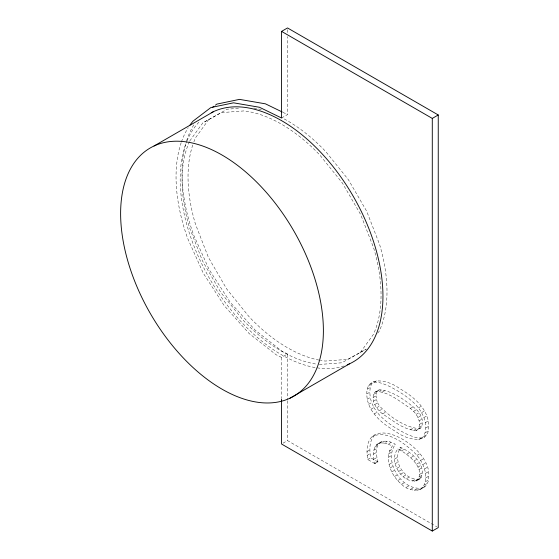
<?xml version="1.0" encoding="UTF-8"?>
<svg xmlns="http://www.w3.org/2000/svg" width="559" height="559" viewBox="0 0 559 559"><rect width="100%" height="100%" fill="white"/><g stroke="black" fill="none" stroke-linecap="round" stroke-linejoin="round"><path stroke-width="0.42" stroke-dasharray="2.79 2.1" d="M374.956 463.67L367.689 459.477C359.423 405.897 431.737 445.188 428.739 476.184C429.585 491.689 410.404 494.03 401.565 484.248C390.951 475.702 383.383 458.149 392.369 446.019L395.353 444.3C379.952 434.902 368.64 448.206 374.956 463.67L377.933 461.951C376.417 455.487 374.355 445.816 381.315 441.771M423.415 487.734C402.759 492.521 382.81 461.475 395.353 444.3M377.933 461.951L370.666 457.758C369.429 450.079 368.877 440.639 375.033 434.881M416.217 481.04C427.754 469.881 407.567 453.146 397.77 449.094C386.968 462.118 405.408 489.181 420.661 478.427C427.46 464.934 411.704 452.483 400.747 447.375L397.77 449.094M420.438 489.453C430.849 480.733 424.239 464.159 417.063 455.34C406.798 444.768 387.513 429.13 372.049 436.6M366.816 393.934C366.292 374.285 389.574 380.784 399.308 388.351C413.255 396.415 428.683 408.573 428.739 426.251C429.277 445.935 405.995 439.416 396.254 431.834C382.279 423.785 366.837 411.627 366.816 393.934L369.792 392.215L370.24 387.485L371.574 383.963L373.803 381.65M421.772 438.549C430.856 428.026 423.1 411.627 414.289 403.284C406.959 396.24 398.246 390.846 389.211 386.276C383.558 383.949 376.899 380.448 370.827 383.369M373.091 397.554L373.468 394.451L374.593 392.432L379.435 389.7C393.522 391 405.869 400.915 416.574 409.607C421.06 414.128 424.581 421.772 420.962 427.754L416.12 430.493C403.451 429.92 392.893 420.375 382.538 413.919C377.598 409.845 373.049 404.297 373.091 397.554L376.067 395.835L376.445 392.732L377.57 390.713M416.12 430.493L417.985 429.473C422.297 421.905 416.413 413.052 410.383 408.349C399.978 401.676 389.295 392.083 376.459 391.419L374.593 392.432M419.194 479.322C403.94 480.258 391.559 460.406 400.747 447.375M189.794 140.91L202.861 122.861L227.247 109.194L239.385 108.278M208.821 119.416L195.748 137.472A137.43 79.343 60 0 0 193.875 141.895M319.287 364.489L341.828 362.784L360.262 352.554L373.328 334.506A137.43 79.343 60 0 0 373.615 247.819L360.709 214.656L342.415 183.072L319.972 155.206A142.272 82.145 60 0 0 243.836 110.927L221.294 112.632L202.861 122.861M377.779 333.15L379.281 331.068A137.43 79.343 60 0 0 379.568 244.381L366.669 211.218L348.369 179.635L325.932 151.768A142.272 82.145 60 0 0 282.281 117.928M281.561 118.005L287.515 114.567L287.515 36.614M181.165 142.706A145.92 84.248 60 0 0 187.6 238.253L203.245 273.148L224.215 305.626L249.09 333.478L276.181 354.797L281.561 357.411L287.515 353.973L287.515 399.881M360.262 352.554L366.215 349.116L347.782 359.346L325.247 361.051A142.272 82.145 60 0 1 320.398 360.352M373.943 382.265L376.92 380.546M368.598 385.682L371.574 383.963M367.263 389.204L370.24 387.485M283.05 443.168L287.515 440.59L436.74 526.739M376.459 391.419L379.435 389.7M373.468 394.451L376.445 392.732M379.058 391.342L382.042 389.623M367.27 399.238L370.247 397.519L369.792 392.215M382.244 392.097L385.221 390.378M373.482 401.201L376.459 399.482L376.067 395.835M368.633 404.346L371.609 402.627L370.247 397.519M374.67 404.597L377.646 402.878L376.459 399.482M370.896 409.265L373.88 407.539L371.609 402.627M376.584 407.784L379.561 406.065C389.93 416.895 404.073 426.894 419.096 428.774L420.962 427.754M379.177 410.816L382.153 409.097M374.076 413.981L377.059 412.262C384.871 421.779 395.534 428.376 406.379 433.924C412.025 436.251 418.691 439.779 424.749 436.831M382.538 413.919L385.521 412.2M410.383 408.349L413.36 406.631M418.425 407.874L421.402 406.155M413.597 411.326L416.574 409.607M416.141 414.359L419.117 412.64M421.633 412.619L424.616 410.893M417.985 417.482L420.962 415.763M376.193 444.943L379.17 443.224M423.932 417.545L426.908 415.826M419.11 420.787L422.094 419.068M378.338 443.49L381.056 442.868L384.033 441.149M366.893 451.595L369.869 449.876M374.656 447.207L377.639 445.488M381.056 442.868L384.299 443.084L387.275 441.365M373.74 450.288L376.717 448.57M419.488 424.344L422.464 422.625M410.25 429.822L413.227 428.103M367.06 455.424L370.037 453.705M384.299 443.084L388.072 444.132L391.048 442.414M425.308 422.66L428.285 420.941M413.52 430.605L416.497 428.886M419.11 427.446L422.094 425.727M373.433 454.188L376.41 452.469M367.689 459.477L370.666 457.758M425.762 427.97L428.739 426.251M373.929 459.219L376.906 457.493M389.364 450.98L392.348 449.261M425.322 432.701L428.299 430.982M388.652 453.887L391.635 452.168M374.956 463.236L377.933 461.517M399.273 449.848L402.249 448.129M423.988 436.23L426.971 434.511M418.67 439.66L421.647 437.942M388.414 457.346L391.391 455.627M401.348 450.98L404.325 449.261M394.654 459.016L397.631 457.297M389.099 464.375L392.076 462.656M406.589 454.313L409.572 452.594M395.052 463.774L398.029 462.055M390.112 467.953L393.089 466.234M410.76 457.646L413.737 455.927M417.063 455.34L420.04 453.622M396.631 468.456L399.608 466.737M391.761 471.929L394.738 470.21M413.981 460.965L416.958 459.246M398.469 471.558L401.446 469.839M420.668 460.42L423.645 458.701M394.395 476.534L397.372 474.815M416.371 464.263L419.348 462.545M400.621 474.193L403.605 472.474M417.908 467.1L420.885 465.381M422.849 464.606L425.825 462.887M403.256 476.499L406.239 474.78M397.638 480.635L400.614 478.916M418.88 469.623L421.856 467.904M406.519 478.651L409.495 476.932M424.449 468.952L427.432 467.233M401.565 484.248L404.541 482.529M419.564 474.367L422.541 472.648M419.355 476.806L422.331 475.087M412.123 481.082L415.099 479.363M425.434 473.403L428.418 471.684M418.726 478.735L421.71 477.016M414.359 481.369L417.335 479.65M417.685 480.146L420.661 478.427M406.218 487.385L409.195 485.666M425.762 477.903L428.739 476.184M410.397 489.391L413.38 487.672M425.413 481.711L428.39 479.992M414.205 490.355L417.182 488.629M424.358 485.058L427.335 483.339M417.566 490.348L420.55 488.629M422.674 487.714L425.651 485.995M388.072 444.132L392.369 446.019M282.952 112.345L287.515 114.567M287.515 353.973L282.141 351.359L255.051 330.034L230.175 302.188L209.206 269.711L193.575 234.815A145.92 84.248 60 0 1 186.385 141.553M373.88 407.539L377.059 412.262M377.646 402.878L379.561 406.065M287.515 29.683L287.515 33.149M287.515 400.747L287.515 440.59M281.561 357.411L281.561 398.12M186.629 140.784A145.92 84.248 60 0 1 194.155 124.294M192.757 145.005A137.43 79.343 60 0 0 195.468 224.159L208.367 257.315L226.668 288.905L249.104 316.771A142.272 82.145 60 0 0 319.58 360.199M253.821 108.048A142.272 82.145 60 0 1 262.975 110.137M181.458 141.853A145.92 84.248 60 0 1 188.201 127.738M189.466 141.63A137.43 79.343 60 0 0 189.515 227.597L202.414 260.76L220.707 292.343L243.151 320.209A142.272 82.145 60 0 0 316.883 364.182M344.078 365.956A143.377 82.774 60 0 1 221.623 297.514A143.377 82.774 60 0 1 186.643 141.783M186.979 140.959A143.377 82.774 60 0 1 200.052 121.037"/><path stroke-width="0.84" d="M212.693 107.258L214.062 106.21M215.439 105.162L216.808 104.114L239.49 99.376L265.441 103.834L282.19 111.975M190.039 124.985A145.92 84.248 60 0 1 193.002 121.17L210.855 107.559L233.536 102.821L259.488 107.272L281.561 118.005L281.561 31.388L287.515 27.95L438.249 114.972L438.249 527.612L432.289 531.05L281.561 444.028L281.561 398.986M154.039 145.99L213.601 111.604M281.561 31.388L432.289 118.41L438.249 114.972M289.967 398.197A143.377 82.774 60 0 0 253.171 178.691A143.377 82.774 60 0 0 122.875 239.392A143.377 82.774 60 0 0 289.967 398.197L349.529 363.811M432.289 118.41L432.289 531.05M211.288 112.757A143.377 82.774 60 0 1 356.747 202.582A143.377 82.774 60 0 1 347.244 364.803"/></g></svg>
